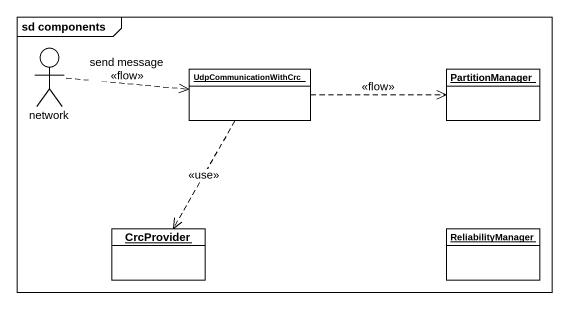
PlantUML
@startuml
mainframe sd components
allowmixing
hide circle
hide empty members
actor "network" as network_
object UdpCommunicationWithCrc
object PartitionManager
object CrcProvider
object ReliabilityManager
network_ .right.> UdpCommunicationWithCrc : send message\n<<flow>>
UdpCommunicationWithCrc .right.> PartitionManager : <<flow>>
UdpCommunicationWithCrc ..> CrcProvider : <<use>>
@enduml
